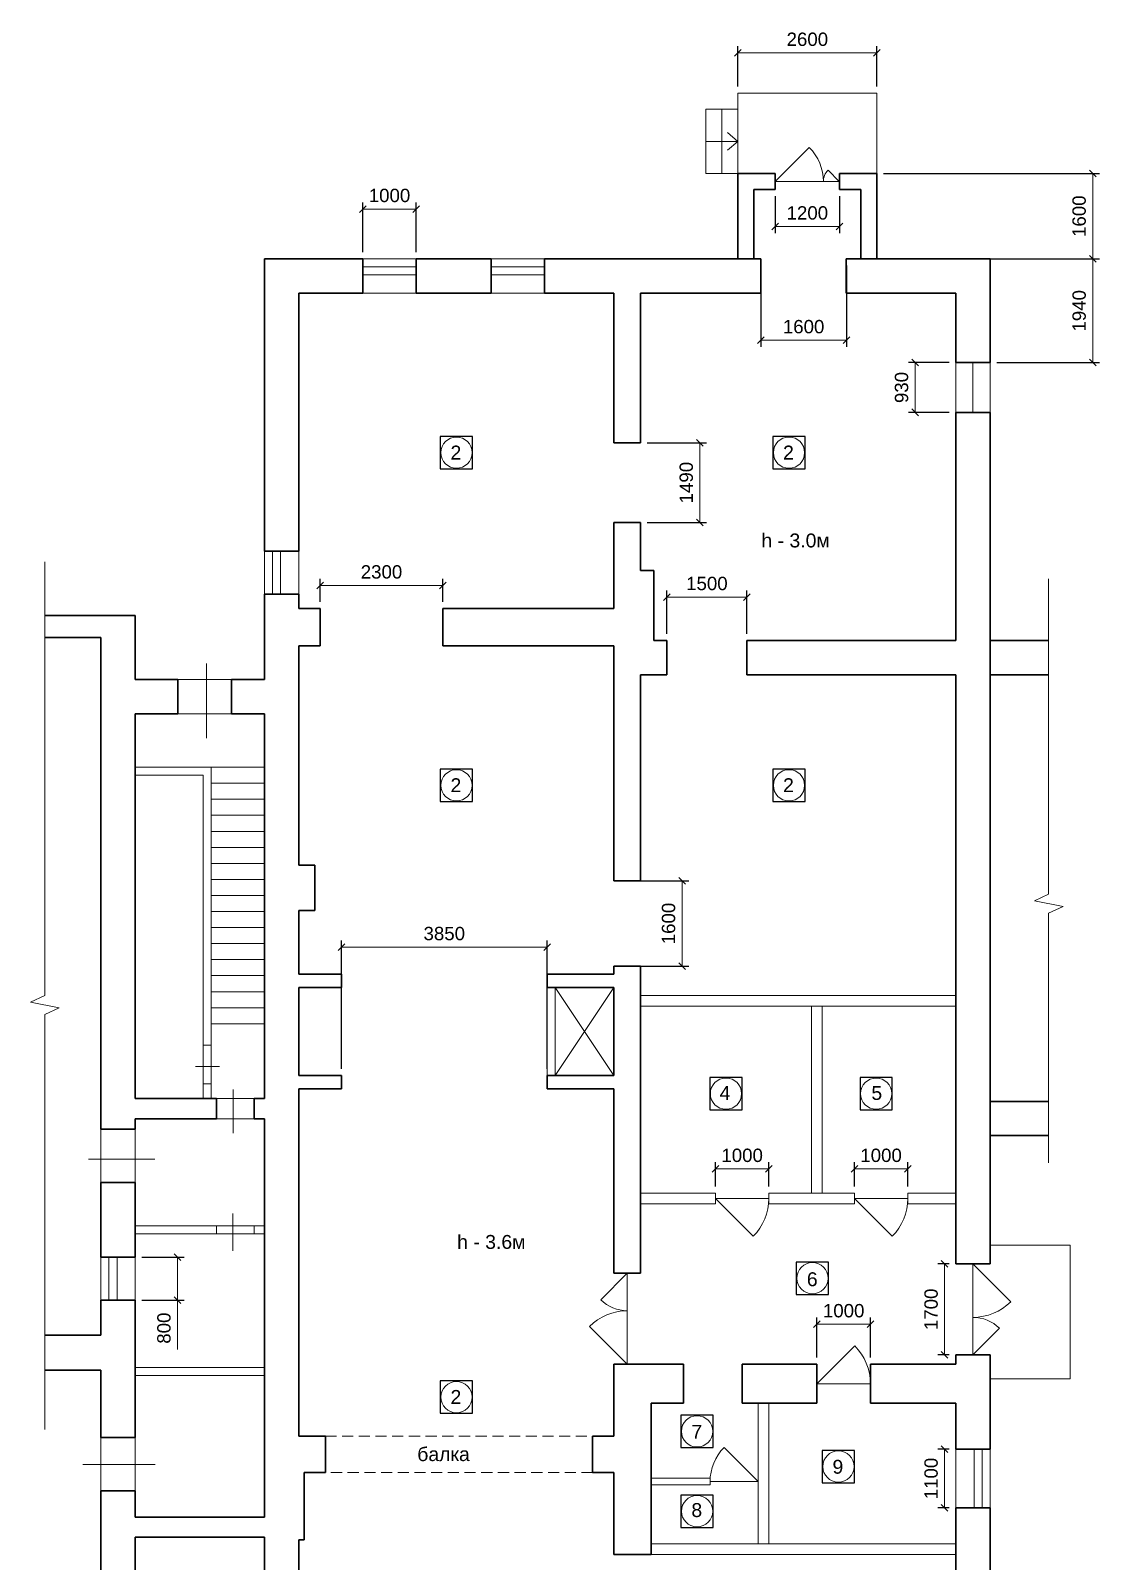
# Model space of a CAD drawing. Header units: metres. Extents: x 0 to 30.8, y 0 to 43.2.
# Drawn here: x 5.57 to 25.57, y 14.55 to 43.19 of the extents above; entities that cross this region are included whole.
import ezdxf
from ezdxf.enums import TextEntityAlignment as Align

# ---------------------------------------------------------------- set-up
doc = ezdxf.new("R2010")
doc.units = ezdxf.units.M
doc.header["$MEASUREMENT"] = 0
doc.linetypes.add('( Hidden )', pattern=[0.375, 0.25, -0.125])
doc.layers.get('DEFPOINTS').update_dxf_attribs({"lineweight": 0})
doc.layers.add('YOLO_TABLE', color=1, linetype='Continuous')
doc.styles.get("Standard").update_dxf_attribs({"font": 'txt.shx'})
doc.styles.add('Style-Arial', font='arial.ttf')
doc.dimstyles.get("Standard").update_dxf_attribs({"dimtxt": 0.18, "dimasz": 0.18, "dimexe": 0.18, "dimexo": 0.0625, "dimgap": 0.09, "dimtad": 0, "dimtih": 1, "dimtoh": 1, "dimdec": 4, "dimzin": 0, "dimdsep": 46, "dimtxsty": 'Standard', "dimcen": 0.09, "dimadec": 0, "dimazin": 0, "dimtfac": 1, "dimtdec": 4, "dimtofl": 0, "dimtmove": 0, "dimatfit": 3, "dimfxl": 1, "dimtolj": 1, "dimtzin": 0, "dimarcsym": 0})

# ---------------------------------------------------------------- blocks, each defined once
blk = doc.blocks.new('_Oblique')
at = {"color": 0, "linetype": 'ByBlock', "lineweight": -2}
blk.add_line((0.5, 0.5), (-0.5, -0.5), dxfattribs=at)
blk = doc.blocks.new('*D28')
at = {"color": 0, "linetype": 'Continuous', "lineweight": -2, "transparency": 16777216}
for p, q in [((11.784, 39.041), (11.784, 39.975)), ((12.784, 39.041), (12.784, 39.975))]:
    blk.add_line(p, q, dxfattribs=at)
at = {"color": 5, "linetype": 'Continuous', "lineweight": 0, "transparency": 16777216}
blk.add_line((11.784, 39.85), (12.784, 39.85), dxfattribs=at)
at = {"layer": 'DEFPOINTS', "color": 0, "linetype": 'Continuous', "lineweight": 0, "transparency": 16777216}
for p in [(12.784, 39.85), (11.784, 38.916), (12.784, 38.916)]:
    blk.add_point(p, dxfattribs=at)
at = {"color": 5, "linetype": 'Continuous', "lineweight": 0, "transparency": 16777216, "xscale": 0.125, "yscale": 0.125, "zscale": 0.125, "rotation": 180}
blk.add_blockref('_Oblique', (11.784, 39.85), dxfattribs=at)
at = {"color": 5, "linetype": 'Continuous', "lineweight": 0, "transparency": 16777216, "xscale": 0.125, "yscale": 0.125, "zscale": 0.125}
blk.add_blockref('_Oblique', (12.784, 39.85), dxfattribs=at)
at = {"color": 0, "linetype": 'Continuous', "lineweight": 0, "transparency": 16777216, "insert": (12.284, 40.103), "char_height": 0.25, "attachment_point": 5, "style": 'Style-Arial'}
blk.add_mtext('1000', dxfattribs=at)
blk = doc.blocks.new('TerminatorOpen')
at = {"color": 0, "linetype": 'ByBlock', "lineweight": -2}
for q in [(-1, 0.5), (-1, 0), (-1, -0.5)]:
    blk.add_line((0, 0), q, dxfattribs=at)
blk = doc.blocks.new('*D29')
at = {"color": 0, "linetype": 'Continuous', "lineweight": -2, "transparency": 16777216}
for p, q in [((21.529, 40.516), (25.57, 40.516)), ((21.529, 38.916), (25.57, 38.916))]:
    blk.add_line(p, q, dxfattribs=at)
at = {"color": 5, "linetype": 'Continuous', "lineweight": 0, "transparency": 16777216}
blk.add_line((25.445, 40.516), (25.445, 38.916), dxfattribs=at)
at = {"layer": 'DEFPOINTS', "color": 0, "linetype": 'Continuous', "lineweight": 0, "transparency": 16777216}
for p in [(21.404, 40.516), (21.404, 38.916), (25.445, 38.916)]:
    blk.add_point(p, dxfattribs=at)
at = {"color": 5, "linetype": 'Continuous', "lineweight": 0, "transparency": 16777216, "xscale": 0.125, "yscale": 0.125, "zscale": 0.125}
for p, rotation in [((25.445, 40.516), 90), ((25.445, 38.916), 270)]:
    blk.add_blockref('_Oblique', p, dxfattribs=dict(at, rotation=rotation))
at = {"color": 0, "linetype": 'Continuous', "lineweight": 0, "transparency": 16777216, "insert": (25.192, 39.716), "char_height": 0.25, "attachment_point": 5, "rotation": 90, "style": 'Style-Arial'}
blk.add_mtext('1600', dxfattribs=at)
blk = doc.blocks.new('*D30')
at = {"color": 0, "linetype": 'Continuous', "lineweight": -2, "transparency": 16777216}
for p, q in [((23.649, 38.916), (25.57, 38.916)), ((23.649, 36.976), (25.57, 36.976))]:
    blk.add_line(p, q, dxfattribs=at)
at = {"color": 5, "linetype": 'Continuous', "lineweight": 0, "transparency": 16777216}
blk.add_line((25.445, 38.916), (25.445, 36.976), dxfattribs=at)
at = {"layer": 'DEFPOINTS', "color": 0, "linetype": 'Continuous', "lineweight": 0, "transparency": 16777216}
for p in [(23.524, 38.916), (23.524, 36.976), (25.445, 36.976)]:
    blk.add_point(p, dxfattribs=at)
at = {"color": 5, "linetype": 'Continuous', "lineweight": 0, "transparency": 16777216, "xscale": 0.125, "yscale": 0.125, "zscale": 0.125}
for p, rotation in [((25.445, 38.916), 90), ((25.445, 36.976), 270)]:
    blk.add_blockref('_Oblique', p, dxfattribs=dict(at, rotation=rotation))
at = {"color": 0, "linetype": 'Continuous', "lineweight": 0, "transparency": 16777216, "insert": (25.192, 37.946), "char_height": 0.25, "attachment_point": 5, "rotation": 90, "style": 'Style-Arial'}
blk.add_mtext('1940', dxfattribs=at)
blk = doc.blocks.new('*D31')
at = {"color": 0, "linetype": 'Continuous', "lineweight": -2, "transparency": 16777216}
for p, q in [((17.474, 31.901), (17.474, 32.715)), ((18.974, 31.901), (18.974, 32.715))]:
    blk.add_line(p, q, dxfattribs=at)
at = {"color": 5, "linetype": 'Continuous', "lineweight": 0, "transparency": 16777216}
blk.add_line((18.974, 32.59), (17.474, 32.59), dxfattribs=at)
at = {"layer": 'DEFPOINTS', "color": 0, "linetype": 'Continuous', "lineweight": 0, "transparency": 16777216}
for p in [(17.474, 32.59), (17.474, 31.776), (18.974, 31.776)]:
    blk.add_point(p, dxfattribs=at)
at = {"color": 5, "linetype": 'Continuous', "lineweight": 0, "transparency": 16777216, "xscale": 0.125, "yscale": 0.125, "zscale": 0.125, "rotation": 180}
blk.add_blockref('_Oblique', (17.474, 32.59), dxfattribs=at)
at = {"color": 5, "linetype": 'Continuous', "lineweight": 0, "transparency": 16777216, "xscale": 0.125, "yscale": 0.125, "zscale": 0.125}
blk.add_blockref('_Oblique', (18.974, 32.59), dxfattribs=at)
at = {"color": 0, "linetype": 'Continuous', "lineweight": 0, "transparency": 16777216, "insert": (18.224, 32.842), "char_height": 0.25, "attachment_point": 5, "style": 'Style-Arial'}
blk.add_mtext('1500', dxfattribs=at)
blk = doc.blocks.new('*D32')
at = {"color": 0, "linetype": 'Continuous', "lineweight": -2, "transparency": 16777216}
for p, q in [((17.109, 35.476), (18.217, 35.476)), ((17.109, 33.986), (18.217, 33.986))]:
    blk.add_line(p, q, dxfattribs=at)
at = {"color": 5, "linetype": 'Continuous', "lineweight": 0, "transparency": 16777216}
blk.add_line((18.092, 35.476), (18.092, 33.986), dxfattribs=at)
at = {"layer": 'DEFPOINTS', "color": 0, "linetype": 'Continuous', "lineweight": 0, "transparency": 16777216}
for p in [(16.984, 35.476), (16.984, 33.986), (18.092, 33.986)]:
    blk.add_point(p, dxfattribs=at)
at = {"color": 5, "linetype": 'Continuous', "lineweight": 0, "transparency": 16777216, "xscale": 0.125, "yscale": 0.125, "zscale": 0.125}
for p, rotation in [((18.092, 35.476), 90), ((18.092, 33.986), 270)]:
    blk.add_blockref('_Oblique', p, dxfattribs=dict(at, rotation=rotation))
at = {"color": 0, "linetype": 'Continuous', "lineweight": 0, "transparency": 16777216, "insert": (17.839, 34.731), "char_height": 0.25, "attachment_point": 5, "rotation": 90, "style": 'Style-Arial'}
blk.add_mtext('1490', dxfattribs=at)
blk = doc.blocks.new('*D33')
at = {"color": 0, "linetype": 'Continuous', "lineweight": -2, "transparency": 16777216}
for p, q in [((10.984, 32.501), (10.984, 32.931)), ((13.284, 32.501), (13.284, 32.931))]:
    blk.add_line(p, q, dxfattribs=at)
at = {"color": 5, "linetype": 'Continuous', "lineweight": 0, "transparency": 16777216}
blk.add_line((10.984, 32.806), (13.284, 32.806), dxfattribs=at)
at = {"layer": 'DEFPOINTS', "color": 0, "linetype": 'Continuous', "lineweight": 0, "transparency": 16777216}
for p in [(13.284, 32.806), (10.984, 32.376), (13.284, 32.376)]:
    blk.add_point(p, dxfattribs=at)
at = {"color": 5, "linetype": 'Continuous', "lineweight": 0, "transparency": 16777216, "xscale": 0.125, "yscale": 0.125, "zscale": 0.125, "rotation": 180}
blk.add_blockref('_Oblique', (10.984, 32.806), dxfattribs=at)
at = {"color": 5, "linetype": 'Continuous', "lineweight": 0, "transparency": 16777216, "xscale": 0.125, "yscale": 0.125, "zscale": 0.125}
blk.add_blockref('_Oblique', (13.284, 32.806), dxfattribs=at)
at = {"color": 0, "linetype": 'Continuous', "lineweight": 0, "transparency": 16777216, "insert": (12.134, 33.059), "char_height": 0.25, "attachment_point": 5, "style": 'Style-Arial'}
blk.add_mtext('2300', dxfattribs=at)
blk = doc.blocks.new('*D34')
at = {"color": 0, "linetype": 'Continuous', "lineweight": -2, "transparency": 16777216}
for p, q in [((11.384, 23.761), (11.384, 26.164)), ((15.234, 23.761), (15.234, 26.164))]:
    blk.add_line(p, q, dxfattribs=at)
at = {"color": 5, "linetype": 'Continuous', "lineweight": 0, "transparency": 16777216}
blk.add_line((11.384, 26.039), (15.234, 26.039), dxfattribs=at)
at = {"layer": 'DEFPOINTS', "color": 0, "linetype": 'Continuous', "lineweight": 0, "transparency": 16777216}
for p in [(15.234, 26.039), (11.384, 23.636), (15.234, 23.636)]:
    blk.add_point(p, dxfattribs=at)
at = {"color": 5, "linetype": 'Continuous', "lineweight": 0, "transparency": 16777216, "xscale": 0.125, "yscale": 0.125, "zscale": 0.125, "rotation": 180}
blk.add_blockref('_Oblique', (11.384, 26.039), dxfattribs=at)
at = {"color": 5, "linetype": 'Continuous', "lineweight": 0, "transparency": 16777216, "xscale": 0.125, "yscale": 0.125, "zscale": 0.125}
blk.add_blockref('_Oblique', (15.234, 26.039), dxfattribs=at)
at = {"color": 0, "linetype": 'Continuous', "lineweight": 0, "transparency": 16777216, "insert": (13.309, 26.292), "char_height": 0.25, "attachment_point": 5, "style": 'Style-Arial'}
blk.add_mtext('3850', dxfattribs=at)
blk = doc.blocks.new('*D35')
at = {"color": 0, "linetype": 'Continuous', "lineweight": -2, "transparency": 16777216}
for p, q in [((16.609, 27.281), (17.884, 27.281)), ((16.609, 25.681), (17.884, 25.681))]:
    blk.add_line(p, q, dxfattribs=at)
at = {"color": 5, "linetype": 'Continuous', "lineweight": 0, "transparency": 16777216}
blk.add_line((17.759, 25.681), (17.759, 27.281), dxfattribs=at)
at = {"layer": 'DEFPOINTS', "color": 0, "linetype": 'Continuous', "lineweight": 0, "transparency": 16777216}
for p in [(16.484, 27.281), (17.759, 27.281), (16.484, 25.681)]:
    blk.add_point(p, dxfattribs=at)
at = {"color": 5, "linetype": 'Continuous', "lineweight": 0, "transparency": 16777216, "xscale": 0.125, "yscale": 0.125, "zscale": 0.125}
for p, rotation in [((17.759, 27.281), 90), ((17.759, 25.681), 270)]:
    blk.add_blockref('_Oblique', p, dxfattribs=dict(at, rotation=rotation))
at = {"color": 0, "linetype": 'Continuous', "lineweight": 0, "transparency": 16777216, "insert": (17.507, 26.481), "char_height": 0.25, "attachment_point": 5, "rotation": 90, "style": 'Style-Arial'}
blk.add_mtext('1600', dxfattribs=at)
blk = doc.blocks.new('*D36')
at = {"color": 0, "linetype": 'Continuous', "lineweight": -2, "transparency": 16777216}
for p, q in [((18.384, 21.561), (18.384, 22.014)), ((19.384, 21.561), (19.384, 22.014))]:
    blk.add_line(p, q, dxfattribs=at)
at = {"color": 5, "linetype": 'Continuous', "lineweight": 0, "transparency": 16777216}
blk.add_line((18.384, 21.889), (19.384, 21.889), dxfattribs=at)
at = {"layer": 'DEFPOINTS', "color": 0, "linetype": 'Continuous', "lineweight": 0, "transparency": 16777216}
for p in [(19.384, 21.889), (18.384, 21.436), (19.384, 21.436)]:
    blk.add_point(p, dxfattribs=at)
at = {"color": 5, "linetype": 'Continuous', "lineweight": 0, "transparency": 16777216, "xscale": 0.125, "yscale": 0.125, "zscale": 0.125, "rotation": 180}
blk.add_blockref('_Oblique', (18.384, 21.889), dxfattribs=at)
at = {"color": 5, "linetype": 'Continuous', "lineweight": 0, "transparency": 16777216, "xscale": 0.125, "yscale": 0.125, "zscale": 0.125}
blk.add_blockref('_Oblique', (19.384, 21.889), dxfattribs=at)
at = {"color": 0, "linetype": 'Continuous', "lineweight": 0, "transparency": 16777216, "insert": (18.884, 22.142), "char_height": 0.25, "attachment_point": 5, "style": 'Style-Arial'}
blk.add_mtext('1000', dxfattribs=at)
blk = doc.blocks.new('*D37')
at = {"color": 0, "linetype": 'Continuous', "lineweight": -2, "transparency": 16777216}
for p, q in [((20.984, 21.561), (20.984, 22.014)), ((21.984, 21.561), (21.984, 22.014))]:
    blk.add_line(p, q, dxfattribs=at)
at = {"color": 5, "linetype": 'Continuous', "lineweight": 0, "transparency": 16777216}
blk.add_line((20.984, 21.889), (21.984, 21.889), dxfattribs=at)
at = {"layer": 'DEFPOINTS', "color": 0, "linetype": 'Continuous', "lineweight": 0, "transparency": 16777216}
for p in [(21.984, 21.889), (20.984, 21.436), (21.984, 21.436)]:
    blk.add_point(p, dxfattribs=at)
at = {"color": 5, "linetype": 'Continuous', "lineweight": 0, "transparency": 16777216, "xscale": 0.125, "yscale": 0.125, "zscale": 0.125, "rotation": 180}
blk.add_blockref('_Oblique', (20.984, 21.889), dxfattribs=at)
at = {"color": 5, "linetype": 'Continuous', "lineweight": 0, "transparency": 16777216, "xscale": 0.125, "yscale": 0.125, "zscale": 0.125}
blk.add_blockref('_Oblique', (21.984, 21.889), dxfattribs=at)
at = {"color": 0, "linetype": 'Continuous', "lineweight": 0, "transparency": 16777216, "insert": (21.484, 22.142), "char_height": 0.25, "attachment_point": 5, "style": 'Style-Arial'}
blk.add_mtext('1000', dxfattribs=at)
blk = doc.blocks.new('*D38')
at = {"color": 0, "linetype": 'Continuous', "lineweight": -2, "transparency": 16777216}
for p, q in [((20.284, 18.361), (20.284, 19.108)), ((21.284, 18.361), (21.284, 19.108))]:
    blk.add_line(p, q, dxfattribs=at)
at = {"color": 5, "linetype": 'Continuous', "lineweight": 0, "transparency": 16777216}
blk.add_line((20.284, 18.983), (21.284, 18.983), dxfattribs=at)
at = {"layer": 'DEFPOINTS', "color": 0, "linetype": 'Continuous', "lineweight": 0, "transparency": 16777216}
for p in [(21.284, 18.983), (20.284, 18.236), (21.284, 18.236)]:
    blk.add_point(p, dxfattribs=at)
at = {"color": 5, "linetype": 'Continuous', "lineweight": 0, "transparency": 16777216, "xscale": 0.125, "yscale": 0.125, "zscale": 0.125, "rotation": 180}
blk.add_blockref('_Oblique', (20.284, 18.983), dxfattribs=at)
at = {"color": 5, "linetype": 'Continuous', "lineweight": 0, "transparency": 16777216, "xscale": 0.125, "yscale": 0.125, "zscale": 0.125}
blk.add_blockref('_Oblique', (21.284, 18.983), dxfattribs=at)
at = {"color": 0, "linetype": 'Continuous', "lineweight": 0, "transparency": 16777216, "insert": (20.784, 19.235), "char_height": 0.25, "attachment_point": 5, "style": 'Style-Arial'}
blk.add_mtext('1000', dxfattribs=at)
blk = doc.blocks.new('*D39')
at = {"color": 0, "linetype": 'Continuous', "lineweight": -2, "transparency": 16777216}
for p, q in [((22.759, 20.112), (22.548, 20.112)), ((22.759, 18.412), (22.548, 18.412))]:
    blk.add_line(p, q, dxfattribs=at)
at = {"color": 5, "linetype": 'Continuous', "lineweight": 0, "transparency": 16777216}
blk.add_line((22.673, 20.112), (22.673, 18.412), dxfattribs=at)
at = {"layer": 'DEFPOINTS', "color": 0, "linetype": 'Continuous', "lineweight": 0, "transparency": 16777216}
for p in [(22.884, 20.112), (22.673, 18.412), (22.884, 18.412)]:
    blk.add_point(p, dxfattribs=at)
at = {"color": 5, "linetype": 'Continuous', "lineweight": 0, "transparency": 16777216, "xscale": 0.125, "yscale": 0.125, "zscale": 0.125}
for p, rotation in [((22.673, 20.112), 90), ((22.673, 18.412), 270)]:
    blk.add_blockref('_Oblique', p, dxfattribs=dict(at, rotation=rotation))
at = {"color": 0, "linetype": 'Continuous', "lineweight": 0, "transparency": 16777216, "insert": (22.421, 19.262), "char_height": 0.25, "attachment_point": 5, "rotation": 90, "style": 'Style-Arial'}
blk.add_mtext('1700', dxfattribs=at)
blk = doc.blocks.new('*D40')
at = {"color": 0, "linetype": 'Continuous', "lineweight": -2, "transparency": 16777216}
for p, q in [((22.759, 16.646), (22.548, 16.646)), ((22.759, 15.546), (22.548, 15.546))]:
    blk.add_line(p, q, dxfattribs=at)
at = {"color": 5, "linetype": 'Continuous', "lineweight": 0, "transparency": 16777216}
blk.add_line((22.673, 16.646), (22.673, 15.546), dxfattribs=at)
at = {"layer": 'DEFPOINTS', "color": 0, "linetype": 'Continuous', "lineweight": 0, "transparency": 16777216}
for p in [(22.884, 16.646), (22.673, 15.546), (22.884, 15.546)]:
    blk.add_point(p, dxfattribs=at)
at = {"color": 5, "linetype": 'Continuous', "lineweight": 0, "transparency": 16777216, "xscale": 0.125, "yscale": 0.125, "zscale": 0.125}
for p, rotation in [((22.673, 16.646), 90), ((22.673, 15.546), 270)]:
    blk.add_blockref('_Oblique', p, dxfattribs=dict(at, rotation=rotation))
at = {"color": 0, "linetype": 'Continuous', "lineweight": 0, "transparency": 16777216, "insert": (22.421, 16.096), "char_height": 0.25, "attachment_point": 5, "rotation": 90, "style": 'Style-Arial'}
blk.add_mtext('1100', dxfattribs=at)
blk = doc.blocks.new('*D44')
at = {"color": 0, "linetype": 'Continuous', "lineweight": -2, "transparency": 16777216}
for p, q in [((7.649, 20.236), (8.44, 20.236)), ((7.649, 19.436), (8.44, 19.436))]:
    blk.add_line(p, q, dxfattribs=at)
at = {"color": 5, "linetype": 'Continuous', "lineweight": 0, "transparency": 16777216}
for p, q in [((8.315, 20.236), (8.315, 19.436)), ((8.315, 19.436), (8.315, 18.509))]:
    blk.add_line(p, q, dxfattribs=at)
at = {"layer": 'DEFPOINTS', "color": 0, "linetype": 'Continuous', "lineweight": 0, "transparency": 16777216}
for p in [(7.524, 20.236), (7.524, 19.436), (8.315, 19.436)]:
    blk.add_point(p, dxfattribs=at)
at = {"color": 5, "linetype": 'Continuous', "lineweight": 0, "transparency": 16777216, "xscale": 0.125, "yscale": 0.125, "zscale": 0.125}
for p, rotation in [((8.315, 20.236), 90), ((8.315, 19.436), 270)]:
    blk.add_blockref('_Oblique', p, dxfattribs=dict(at, rotation=rotation))
at = {"color": 0, "linetype": 'Continuous', "lineweight": 0, "transparency": 16777216, "insert": (8.063, 18.91), "char_height": 0.25, "attachment_point": 5, "rotation": 90, "style": 'Style-Arial'}
blk.add_mtext('800', dxfattribs=at)
blk = doc.blocks.new('*D45')
at = {"color": 0, "linetype": 'Continuous', "lineweight": -2, "transparency": 16777216}
for p, q in [((22.759, 36.976), (21.996, 36.976)), ((22.759, 36.046), (21.996, 36.046))]:
    blk.add_line(p, q, dxfattribs=at)
at = {"color": 5, "linetype": 'Continuous', "lineweight": 0, "transparency": 16777216}
blk.add_line((22.121, 36.976), (22.121, 36.046), dxfattribs=at)
at = {"layer": 'DEFPOINTS', "color": 0, "linetype": 'Continuous', "lineweight": 0, "transparency": 16777216}
for p in [(22.884, 36.976), (22.121, 36.046), (22.884, 36.046)]:
    blk.add_point(p, dxfattribs=at)
at = {"color": 5, "linetype": 'Continuous', "lineweight": 0, "transparency": 16777216, "xscale": 0.125, "yscale": 0.125, "zscale": 0.125}
for p, rotation in [((22.121, 36.976), 90), ((22.121, 36.046), 270)]:
    blk.add_blockref('_Oblique', p, dxfattribs=dict(at, rotation=rotation))
at = {"color": 0, "linetype": 'Continuous', "lineweight": 0, "transparency": 16777216, "insert": (21.868, 36.511), "char_height": 0.25, "attachment_point": 5, "rotation": 90, "style": 'Style-Arial'}
blk.add_mtext('930', dxfattribs=at)
blk = doc.blocks.new('*D46')
at = {"color": 0, "linetype": 'Continuous', "lineweight": -2, "transparency": 16777216}
for p, q in [((19.234, 38.791), (19.234, 37.27)), ((20.834, 38.791), (20.834, 37.27))]:
    blk.add_line(p, q, dxfattribs=at)
at = {"color": 5, "linetype": 'Continuous', "lineweight": 0, "transparency": 16777216}
blk.add_line((19.234, 37.395), (20.834, 37.395), dxfattribs=at)
at = {"layer": 'DEFPOINTS', "color": 0, "linetype": 'Continuous', "lineweight": 0, "transparency": 16777216}
for p in [(19.234, 38.916), (20.834, 38.916), (20.834, 37.395)]:
    blk.add_point(p, dxfattribs=at)
at = {"color": 5, "linetype": 'Continuous', "lineweight": 0, "transparency": 16777216, "xscale": 0.125, "yscale": 0.125, "zscale": 0.125, "rotation": 180}
blk.add_blockref('_Oblique', (19.234, 37.395), dxfattribs=at)
at = {"color": 5, "linetype": 'Continuous', "lineweight": 0, "transparency": 16777216, "xscale": 0.125, "yscale": 0.125, "zscale": 0.125}
blk.add_blockref('_Oblique', (20.834, 37.395), dxfattribs=at)
at = {"color": 0, "linetype": 'Continuous', "lineweight": 0, "transparency": 16777216, "insert": (20.034, 37.648), "char_height": 0.25, "attachment_point": 5, "style": 'Style-Arial'}
blk.add_mtext('1600', dxfattribs=at)
blk = doc.blocks.new('*D47')
at = {"color": 0, "linetype": 'Continuous', "lineweight": -2, "transparency": 16777216}
for p, q in [((19.504, 40.091), (19.504, 39.399)), ((20.704, 40.091), (20.704, 39.399))]:
    blk.add_line(p, q, dxfattribs=at)
at = {"color": 5, "linetype": 'Continuous', "lineweight": 0, "transparency": 16777216}
blk.add_line((19.504, 39.524), (20.704, 39.524), dxfattribs=at)
at = {"layer": 'DEFPOINTS', "color": 0, "linetype": 'Continuous', "lineweight": 0, "transparency": 16777216}
for p in [(19.504, 40.216), (20.704, 40.216), (20.704, 39.524)]:
    blk.add_point(p, dxfattribs=at)
at = {"color": 5, "linetype": 'Continuous', "lineweight": 0, "transparency": 16777216, "xscale": 0.125, "yscale": 0.125, "zscale": 0.125, "rotation": 180}
blk.add_blockref('_Oblique', (19.504, 39.524), dxfattribs=at)
at = {"color": 5, "linetype": 'Continuous', "lineweight": 0, "transparency": 16777216, "xscale": 0.125, "yscale": 0.125, "zscale": 0.125}
blk.add_blockref('_Oblique', (20.704, 39.524), dxfattribs=at)
at = {"color": 0, "linetype": 'Continuous', "lineweight": 0, "transparency": 16777216, "insert": (20.104, 39.776), "char_height": 0.25, "attachment_point": 5, "style": 'Style-Arial'}
blk.add_mtext('1200', dxfattribs=at)
blk = doc.blocks.new('*D48')
at = {"color": 0, "linetype": 'Continuous', "lineweight": -2, "transparency": 16777216}
for p, q in [((18.804, 42.141), (18.804, 42.897)), ((21.404, 42.141), (21.404, 42.897))]:
    blk.add_line(p, q, dxfattribs=at)
at = {"color": 5, "linetype": 'Continuous', "lineweight": 0, "transparency": 16777216}
blk.add_line((18.804, 42.772), (21.404, 42.772), dxfattribs=at)
at = {"layer": 'DEFPOINTS', "color": 0, "linetype": 'Continuous', "lineweight": 0, "transparency": 16777216}
for p in [(21.404, 42.772), (18.804, 42.016), (21.404, 42.016)]:
    blk.add_point(p, dxfattribs=at)
at = {"color": 5, "linetype": 'Continuous', "lineweight": 0, "transparency": 16777216, "xscale": 0.125, "yscale": 0.125, "zscale": 0.125, "rotation": 180}
blk.add_blockref('_Oblique', (18.804, 42.772), dxfattribs=at)
at = {"color": 5, "linetype": 'Continuous', "lineweight": 0, "transparency": 16777216, "xscale": 0.125, "yscale": 0.125, "zscale": 0.125}
blk.add_blockref('_Oblique', (21.404, 42.772), dxfattribs=at)
at = {"color": 0, "linetype": 'Continuous', "lineweight": 0, "transparency": 16777216, "insert": (20.104, 43.025), "char_height": 0.25, "attachment_point": 5, "style": 'Style-Arial'}
blk.add_mtext('2600', dxfattribs=at)

msp = doc.modelspace()

# ---------------------------------------------------------------- linework, layer by layer
at = {"color": 7, "linetype": 'Continuous', "lineweight": 0}
for p, q in [((18.80369856, 40.51592937), (18.80369856, 42.01592937)), ((18.80369856, 42.01592937), (21.40369856, 42.01592937)), ((21.40369856, 40.51592937), (21.40369856, 42.01592937)), ((18.20369856, 40.51592937), (18.20369856, 41.71592937)), ((18.80369856, 41.71592937), (18.20369856, 41.71592937)), ((18.50369856, 40.51592937), (18.50369856, 41.71592937)), ((18.80369856, 41.11592937), (18.60701046, 41.27965409)), ((18.20369856, 41.11592937), (18.80369856, 41.11592937)), ((18.80369856, 41.11592937), (18.60701046, 40.95220465)), ((19.50369856, 40.36592937), (20.14009466, 41.00232548)), ((18.80369856, 40.51592937), (18.20369856, 40.51592937)), ((20.49122141, 40.57722822), (20.70252025, 40.36592937)), ((19.50369856, 40.36592937), (20.70252025, 40.36592937)), ((11.78369856, 38.76592937), (12.78369856, 38.76592937)), ((14.18369856, 38.76592937), (15.18369856, 38.76592937)), ((11.78369856, 38.61592937), (12.78369856, 38.61592937)), ((14.18369856, 38.61592937), (15.18369856, 38.61592937)), ((23.52369856, 36.97592937), (23.52369856, 36.04592937)), ((5.83039073, 33.24825208), (5.83039073, 25.13172052)), ((10.09369856, 33.44592937), (10.09369856, 32.64592937)), ((10.24369856, 33.44592937), (10.24369856, 32.64592937)), ((24.620165, 27.02778766), (24.620165, 32.92762425)), ((8.85717459, 31.34777963), (8.85717459, 29.94626715)), ((8.32369856, 31.04592937), (9.32369856, 31.04592937)), ((9.32369856, 30.40592937), (8.32369856, 30.40592937)), ((8.94369856, 29.40592937), (9.94369856, 29.40592937)), ((8.94369856, 29.10592937), (9.94369856, 29.10592937)), ((8.94369856, 28.80592937), (9.94369856, 28.80592937)), ((8.94369856, 28.50592937), (9.94369856, 28.50592937)), ((8.94369856, 28.20592937), (9.94369856, 28.20592937)), ((8.94369856, 27.90592937), (9.94369856, 27.90592937)), ((8.94369856, 27.60592937), (9.94369856, 27.60592937)), ((8.94369856, 27.30592937), (9.94369856, 27.30592937)), ((8.94369856, 27.00592937), (9.94369856, 27.00592937)), ((8.94369856, 26.70592937), (9.94369856, 26.70592937)), ((24.620165, 26.67473953), (24.620165, 22.00164028)), ((8.94369856, 26.40592937), (9.94369856, 26.40592937)), ((8.94369856, 26.10592937), (9.94369856, 26.10592937)), ((8.94369856, 25.80592937), (9.94369856, 25.80592937)), ((8.94369856, 25.50592937), (9.94369856, 25.50592937)), ((8.94369856, 25.20592937), (9.94369856, 25.20592937)), ((15.38369856, 25.28592937), (16.48369856, 23.63592937)), ((16.48369856, 25.28592937), (15.38369856, 23.63592937)), ((5.83039073, 24.7786724), (5.83039073, 17.01518896)), ((8.94369856, 24.90592937), (9.94369856, 24.90592937)), ((8.94369856, 24.60592937), (9.94369856, 24.60592937)), ((8.79369856, 24.20592937), (8.79369856, 23.48149523)), ((8.94369856, 24.20592937), (8.94369856, 23.3437123)), ((8.65172788, 23.80272101), (9.1030684, 23.80272101)), ((9.04810818, 23.20592937), (9.74810818, 23.20592937)), ((9.35831409, 23.37800958), (9.35831409, 22.55661033)), ((6.88369856, 22.63592937), (6.88369856, 21.63592937)), ((7.52369856, 22.63592937), (7.52369856, 21.63592937)), ((9.74810818, 22.82592937), (9.04810818, 22.82592937)), ((6.65219429, 22.07275483), (7.89081629, 22.07275483)), ((18.38369856, 21.33592937), (19.38369856, 21.33592937)), ((18.38369856, 21.33592937), (19.09080534, 20.62882259)), ((20.98369856, 21.33592937), (21.69080534, 20.62882259)), ((20.98369856, 21.33592937), (21.98369856, 21.33592937)), ((9.35201749, 21.05613575), (9.35201749, 20.35613575)), ((9.04810818, 20.82592937), (9.74810818, 20.82592937)), ((9.74810818, 20.67592937), (9.04810818, 20.67592937)), ((23.52369856, 20.46419287), (25.02369856, 20.46419287)), ((25.02369856, 20.46419287), (25.02369856, 17.96419287)), ((7.03369856, 20.23592937), (7.03369856, 19.43592937)), ((7.18369856, 20.23592937), (7.18369856, 19.43592937)), ((23.20369856, 20.11188917), (23.20369856, 18.41188917)), ((23.20369856, 20.11188917), (23.91080534, 19.40478239)), ((16.23872381, 19.44095463), (16.73369856, 19.93592937)), ((16.73369856, 18.23592937), (16.73369856, 19.93592937)), ((16.73369856, 18.23592937), (16.02659178, 18.94303615)), ((23.6986733, 18.90686392), (23.20369856, 18.41188917)), ((20.28369856, 17.87092937), (20.99080534, 18.57803615)), ((20.28369856, 17.87092937), (21.28369856, 17.87092937)), ((23.52369856, 17.96419287), (25.02369856, 17.96419287)), ((6.88369856, 16.86592937), (6.88369856, 15.86592937)), ((7.52369856, 16.86592937), (7.52369856, 15.86592937)), ((19.18369856, 16.04092937), (18.54730245, 16.67732548)), ((23.22369856, 15.54592937), (23.22369856, 16.64592937)), ((23.37369856, 15.54592937), (23.37369856, 16.64592937)), ((6.54273213, 16.35740373), (7.8967537, 16.35740373)), ((18.28369856, 16.04092937), (19.18369856, 16.04092937))]:
    msp.add_line(p, q, dxfattribs=at)
at = {"color": 7, "linetype": 'Continuous', "lineweight": 30}
for p, q in [((18.80369856, 38.91592937), (18.80369856, 40.51592937)), ((19.50369856, 40.51592937), (18.80369856, 40.51592937)), ((19.50369856, 40.21592937), (19.50369856, 40.51592937)), ((21.40369856, 40.51592937), (20.70369856, 40.51592937)), ((20.70369856, 40.21592937), (20.70369856, 40.51592937)), ((21.40369856, 38.91592937), (21.40369856, 40.51592937)), ((19.10369856, 38.91592937), (19.10369856, 40.21592937)), ((19.50369856, 40.21592937), (19.10369856, 40.21592937)), ((21.10369856, 40.21592937), (20.70369856, 40.21592937)), ((21.10369856, 38.91592937), (21.10369856, 40.21592937)), ((9.94369856, 38.91592937), (9.94369856, 33.44592937)), ((11.78369856, 38.91592937), (9.94369856, 38.91592937)), ((11.78369856, 38.91592937), (11.78369856, 38.27592937)), ((12.78369856, 38.91592937), (12.78369856, 38.27592937)), ((14.18369856, 38.91592937), (12.78369856, 38.91592937)), ((14.18369856, 38.91592937), (14.18369856, 38.27592937)), ((15.18369856, 38.91592937), (15.18369856, 38.27592937)), ((19.23369856, 38.91592937), (15.18369856, 38.91592937)), ((19.23369856, 38.91592937), (19.23369856, 38.27592937)), ((23.52369856, 38.91592937), (20.83369856, 38.91592937)), ((20.83369856, 38.91592937), (20.83369856, 38.27592937)), ((23.52369856, 38.91592937), (23.52369856, 36.97592937)), ((10.58369856, 38.27592937), (10.58369856, 33.44592937)), ((11.78369856, 38.27592937), (10.58369856, 38.27592937)), ((14.18369856, 38.27592937), (12.78369856, 38.27592937)), ((16.48369856, 38.27592937), (15.18369856, 38.27592937)), ((16.48369856, 38.27592937), (16.48369856, 35.47592937)), ((16.98369856, 38.27592937), (16.98369856, 35.47592937)), ((19.23369856, 38.27592937), (16.98369856, 38.27592937)), ((22.88369856, 38.27592937), (20.83369856, 38.27592937)), ((22.88369856, 38.27592937), (22.88369856, 36.97592937)), ((23.52369856, 36.97592937), (22.88369856, 36.97592937)), ((23.52369856, 36.04592937), (22.88369856, 36.04592937)), ((22.88369856, 36.04592937), (22.88369856, 31.77592937)), ((23.52369856, 36.04592937), (23.52369856, 20.11188917)), ((16.98369856, 35.47592937), (16.48369856, 35.47592937)), ((16.98369856, 33.98592937), (16.48369856, 33.98592937)), ((16.48369856, 33.98592937), (16.48369856, 32.37592937)), ((16.98369856, 33.98592937), (16.98369856, 33.08592937)), ((10.58369856, 33.44592937), (9.94369856, 33.44592937)), ((17.23369856, 33.08592937), (16.98369856, 33.08592937)), ((17.23369856, 33.08592937), (17.23369856, 31.77592937)), ((10.58369856, 32.64592937), (9.94369856, 32.64592937)), ((9.94369856, 32.64592937), (9.94369856, 31.04592937)), ((10.58369856, 32.64592937), (10.58369856, 32.37592937)), ((10.98369856, 32.37592937), (10.58369856, 32.37592937)), ((10.98369856, 32.37592937), (10.98369856, 31.67592937)), ((13.28369856, 32.37592937), (13.28369856, 31.67592937)), ((16.48369856, 32.37592937), (13.28369856, 32.37592937)), ((7.52369856, 32.24592937), (5.83039073, 32.24592937)), ((7.52369856, 32.24592937), (7.52369856, 31.04592937)), ((6.88369856, 31.83592937), (5.83039073, 31.83592937)), ((6.88369856, 31.83592937), (6.88369856, 22.63592937)), ((10.98369856, 31.67592937), (10.58369856, 31.67592937)), ((10.58369856, 31.67592937), (10.58369856, 27.57592937)), ((16.48369856, 31.67592937), (13.28369856, 31.67592937)), ((16.48369856, 31.67592937), (16.48369856, 27.28092937)), ((17.47369856, 31.77592937), (17.23369856, 31.77592937)), ((17.47369856, 31.77592937), (17.47369856, 31.13592937)), ((22.88369856, 31.77592937), (18.97369856, 31.77592937)), ((18.97369856, 31.77592937), (18.97369856, 31.13592937)), ((23.52369856, 31.77592937), (24.620165, 31.77592937)), ((8.32369856, 31.04592937), (7.52369856, 31.04592937)), ((8.32369856, 31.04592937), (8.32369856, 30.40592937)), ((9.94369856, 31.04592937), (9.32369856, 31.04592937)), ((9.32369856, 31.04592937), (9.32369856, 30.40592937)), ((16.98369856, 31.13592937), (16.98369856, 27.28092937)), ((17.47369856, 31.13592937), (16.98369856, 31.13592937)), ((22.88369856, 31.13592937), (18.97369856, 31.13592937)), ((22.88369856, 31.13592937), (22.88369856, 20.11188917)), ((23.52369856, 31.13592937), (24.620165, 31.13592937)), ((7.52369856, 30.40592937), (7.52369856, 23.20592937)), ((8.32369856, 30.40592937), (7.52369856, 30.40592937)), ((9.94369856, 30.40592937), (9.32369856, 30.40592937)), ((9.94369856, 30.40592937), (9.94369856, 23.20592937)), ((10.88369856, 27.57592937), (10.58369856, 27.57592937)), ((10.88369856, 27.57592937), (10.88369856, 26.72592937)), ((16.48369856, 27.28092937), (16.98369856, 27.28092937)), ((10.88369856, 26.72592937), (10.58369856, 26.72592937)), ((10.58369856, 26.72592937), (10.58369856, 25.53592937)), ((10.58369856, 25.53592937), (11.38369856, 25.53592937)), ((11.38369856, 25.28592937), (11.38369856, 25.53592937)), ((15.23369856, 25.28592937), (15.23369856, 25.53592937)), ((15.23369856, 25.53592937), (16.48369856, 25.53592937)), ((16.48369856, 25.68092937), (16.98369856, 25.68092937)), ((16.48369856, 25.68092937), (16.48369856, 25.53592937)), ((16.98369856, 25.68092937), (16.98369856, 19.93592937)), ((10.58369856, 25.28592937), (10.58369856, 23.63592937)), ((10.58369856, 25.28592937), (11.38369856, 25.28592937)), ((15.23369856, 25.28592937), (16.48369856, 25.28592937)), ((16.48369856, 25.28592937), (16.48369856, 23.63592937)), ((10.58369856, 23.63592937), (11.38369856, 23.63592937)), ((11.38369856, 23.63592937), (11.38369856, 23.38592937)), ((15.23369856, 23.63592937), (15.23369856, 23.38592937)), ((15.23369856, 23.63592937), (16.48369856, 23.63592937)), ((9.04810818, 23.20592937), (7.52369856, 23.20592937)), ((9.04810818, 23.20592937), (9.04810818, 22.82592937)), ((9.94369856, 23.20592937), (9.74810818, 23.20592937)), ((9.74810818, 23.20592937), (9.74810818, 22.82592937)), ((10.58369856, 23.38592937), (10.58369856, 16.88592937)), ((10.58369856, 23.38592937), (11.38369856, 23.38592937)), ((15.23369856, 23.38592937), (16.48369856, 23.38592937)), ((16.48369856, 23.38592937), (16.48369856, 19.93592937)), ((23.52369856, 23.15188917), (24.620165, 23.15188917)), ((7.52369856, 22.63592937), (6.88369856, 22.63592937)), ((7.52369856, 22.82592937), (7.52369856, 22.63592937)), ((9.04810818, 22.82592937), (7.52369856, 22.82592937)), ((9.94369856, 22.82592937), (9.74810818, 22.82592937)), ((9.94369856, 22.82592937), (9.94369856, 15.37592937)), ((23.52369856, 22.51188917), (24.620165, 22.51188917)), ((7.52369856, 21.63592937), (6.88369856, 21.63592937)), ((6.88369856, 21.63592937), (6.88369856, 20.23592937)), ((7.52369856, 21.63592937), (7.52369856, 20.23592937)), ((7.52369856, 20.23592937), (6.88369856, 20.23592937)), ((23.52369856, 20.11188917), (22.88369856, 20.11188917)), ((16.98369856, 19.93592937), (16.48369856, 19.93592937)), ((7.52369856, 19.43592937), (6.88369856, 19.43592937)), ((6.88369856, 19.43592937), (6.88369856, 18.77592937)), ((7.52369856, 19.43592937), (7.52369856, 16.86592937)), ((6.88369856, 18.77592937), (5.83039073, 18.77592937)), ((23.52369856, 18.41188917), (22.88369856, 18.41188917)), ((22.88369856, 18.41188917), (22.88369856, 18.23592937)), ((23.52369856, 18.41188917), (23.52369856, 16.64592937)), ((6.88369856, 18.12592937), (5.83039073, 18.12592937)), ((6.88369856, 18.12592937), (6.88369856, 16.86592937)), ((16.48369856, 18.23592937), (16.48369856, 16.88592937)), ((17.78369856, 18.23592937), (16.48369856, 18.23592937)), ((17.78369856, 18.23592937), (17.78369856, 17.50592937)), ((18.88369856, 18.23592937), (18.88369856, 17.50592937)), ((20.28369856, 18.23592937), (18.88369856, 18.23592937)), ((20.28369856, 18.23592937), (20.28369856, 17.50592937)), ((22.88369856, 18.23592937), (21.28369856, 18.23592937)), ((21.28369856, 18.23592937), (21.28369856, 17.50592937)), ((17.18369856, 17.50592937), (17.18369856, 14.67592937)), ((17.78369856, 17.50592937), (17.18369856, 17.50592937)), ((20.28369856, 17.50592937), (18.88369856, 17.50592937)), ((22.88369856, 17.50592937), (21.28369856, 17.50592937)), ((22.88369856, 17.50592937), (22.88369856, 16.64592937)), ((7.52369856, 16.86592937), (6.88369856, 16.86592937)), ((11.08369856, 16.88592937), (10.58369856, 16.88592937)), ((11.08369856, 16.88592937), (11.08369856, 16.20592937)), ((16.48369856, 16.88592937), (16.08369856, 16.88592937)), ((16.08369856, 16.88592937), (16.08369856, 16.20592937)), ((23.52369856, 16.64592937), (22.88369856, 16.64592937)), ((11.08369856, 16.20592937), (10.68369856, 16.20592937)), ((10.68369856, 16.20592937), (10.68369856, 14.94592937)), ((16.48369856, 16.20592937), (16.08369856, 16.20592937)), ((16.48369856, 16.20592937), (16.48369856, 14.67592937)), ((7.52369856, 15.86592937), (6.88369856, 15.86592937)), ((6.88369856, 15.86592937), (6.88369856, 11.94592937)), ((7.52369856, 15.86592937), (7.52369856, 15.37592937)), ((23.52369856, 15.54592937), (22.88369856, 15.54592937)), ((22.88369856, 15.54592937), (22.88369856, 10.30592937)), ((23.52369856, 15.54592937), (23.52369856, 9.66592937)), ((9.94369856, 15.37592937), (7.52369856, 15.37592937)), ((9.94369856, 14.99592937), (7.52369856, 14.99592937)), ((7.52369856, 14.99592937), (7.52369856, 11.94592937)), ((9.94369856, 14.99592937), (9.94369856, 14.30592937)), ((10.58369856, 14.94592937), (10.58369856, 14.30592937)), ((10.68369856, 14.94592937), (10.58369856, 14.94592937)), ((17.18369856, 14.67592937), (16.48369856, 14.67592937))]:
    msp.add_line(p, q, dxfattribs=at)
at = {"color": 7, "linetype": 'Continuous', "lineweight": 13}
for p, q in [((11.78369856, 38.91592937), (12.78369856, 38.91592937)), ((14.18369856, 38.91592937), (15.18369856, 38.91592937)), ((12.78369856, 38.27592937), (11.78369856, 38.27592937)), ((15.18369856, 38.27592937), (14.18369856, 38.27592937)), ((22.88369856, 36.04592937), (22.88369856, 36.97592937)), ((23.20369856, 36.04592937), (23.20369856, 36.97592937)), ((9.94369856, 33.44592937), (9.94369856, 32.64592937)), ((10.58369856, 33.44592937), (10.58369856, 32.64592937)), ((8.94369856, 29.40592937), (7.52369856, 29.40592937)), ((8.79369856, 29.25592937), (7.52369856, 29.25592937)), ((8.79369856, 29.25592937), (8.79369856, 24.20592937)), ((8.94369856, 29.40592937), (8.94369856, 24.20592937)), ((15.23369856, 25.28592937), (15.23369856, 23.63592937)), ((15.38369856, 25.28592937), (15.38369856, 23.63592937)), ((22.88369856, 25.13592937), (16.98369856, 25.13592937)), ((22.88369856, 24.93592937), (16.98369856, 24.93592937)), ((20.18369856, 24.93592937), (20.18369856, 21.43592937)), ((20.38369856, 24.93592937), (20.38369856, 21.43592937)), ((8.94369856, 24.20592937), (8.79369856, 24.20592937)), ((8.79369856, 23.48149523), (8.94369856, 23.48149523)), ((8.79369856, 23.48149523), (8.79369856, 23.20592937)), ((8.94369856, 23.48149523), (8.94369856, 23.20592937)), ((18.38369856, 21.43592937), (16.98369856, 21.43592937)), ((18.38369856, 21.23592937), (16.98369856, 21.23592937)), ((18.38369856, 21.43592937), (18.38369856, 21.23592937)), ((19.38369856, 21.43592937), (19.38369856, 21.23592937)), ((20.98369856, 21.43592937), (19.38369856, 21.43592937)), ((20.98369856, 21.23592937), (19.38369856, 21.23592937)), ((20.98369856, 21.43592937), (20.98369856, 21.23592937)), ((22.88369856, 21.43592937), (21.98369856, 21.43592937)), ((21.98369856, 21.43592937), (21.98369856, 21.23592937)), ((22.88369856, 21.23592937), (21.98369856, 21.23592937)), ((9.04810818, 20.82592937), (7.52369856, 20.82592937)), ((9.04810818, 20.67592937), (7.52369856, 20.67592937)), ((9.04810818, 20.82592937), (9.04810818, 20.67592937)), ((9.94369856, 20.82592937), (9.74810818, 20.82592937)), ((9.74810818, 20.82592937), (9.74810818, 20.67592937)), ((9.94369856, 20.67592937), (9.74810818, 20.67592937)), ((6.88369856, 20.23592937), (6.88369856, 19.43592937)), ((7.52369856, 20.23592937), (7.52369856, 19.43592937)), ((9.94369856, 18.17592937), (7.52369856, 18.17592937)), ((9.94369856, 18.02592937), (7.52369856, 18.02592937)), ((19.18369856, 17.50592937), (19.18369856, 14.87592937)), ((19.38369856, 17.50592937), (19.38369856, 14.87592937)), ((22.88369856, 16.64592937), (22.88369856, 15.54592937)), ((23.52369856, 15.54592937), (23.52369856, 16.64592937)), ((18.28369856, 16.10592937), (17.18369856, 16.10592937)), ((18.28369856, 16.10592937), (18.28369856, 15.97592937)), ((18.28369856, 15.97592937), (17.18369856, 15.97592937)), ((17.18369856, 14.87592937), (22.88369856, 14.87592937)), ((17.18369856, 14.67592937), (22.88369856, 14.67592937))]:
    msp.add_line(p, q, dxfattribs=at)
at = {"color": 7, "linetype": '( Hidden )', "lineweight": 0, "ltscale": 0.833333}
for p, q in [((11.08369856, 16.88592937), (16.08369856, 16.88592937)), ((16.08369856, 16.20592937), (11.08369856, 16.20592937))]:
    msp.add_line(p, q, dxfattribs=at)
at = {"color": 7, "linetype": 'Continuous', "lineweight": 0, "flags": 128}
for points in [[(24.620165, 27.02778766), (24.35639457, 26.9035579), (24.89314647, 26.80214023), (24.620165, 26.67473953)], [(5.83039073, 25.13172052), (5.5666203, 25.00749076), (6.1033722, 24.9060731), (5.83039073, 24.7786724)]]:
    msp.add_lwpolyline(points, dxfattribs=at)
at = {"color": 7, "linetype": 'Continuous', "lineweight": 13}
for centre in [(13.5368929, 35.29151685), (19.76102725, 35.29151685), (13.5368929, 29.0673825), (19.76102725, 29.0673825), (18.58104583, 23.29702916), (21.39242452, 23.29702916), (20.19971841, 19.84342072), (13.5368929, 17.62019835), (18.03996699, 16.97861089), (20.68501592, 16.32078071), (18.03996699, 15.48428061)]:
    msp.add_circle(centre, 0.29236897, dxfattribs=at)
at = {"color": 7, "linetype": 'Continuous', "lineweight": 0}
for centre, radius, start, end in [((19.50369856, 40.36592937), 0.9, 360, 45), ((20.70252025, 40.36592937), 0.29882169, 135, 180), ((18.38369856, 21.33592937), 1, 315, 0), ((20.98369856, 21.33592937), 1, 315, 0), ((16.73369856, 18.23592937), 1, 90, 135), ((16.73369856, 19.93592937), 0.7, 225, 270), ((23.20369856, 20.11188917), 1, 270, 315), ((23.20369856, 18.41188917), 0.7, 45, 90), ((20.28369856, 17.87092937), 1, 0, 45), ((19.18369856, 16.04092937), 0.9, 135, 180)]:
    msp.add_arc(centre, radius, start, end, dxfattribs=at)
at = {"layer": 'YOLO_TABLE'}
for points in [[(13.23474263, 34.98936659), (13.83904317, 34.98936659), (13.83904317, 35.59366712), (13.23474263, 35.59366712)], [(19.45887698, 34.98936659), (20.06317752, 34.98936659), (20.06317752, 35.59366712), (19.45887698, 35.59366712)], [(13.23474263, 28.76523224), (13.83904317, 28.76523224), (13.83904317, 29.36953277), (13.23474263, 29.36953277)], [(19.45887698, 28.76523224), (20.06317752, 28.76523224), (20.06317752, 29.36953277), (19.45887698, 29.36953277)], [(18.27889556, 22.99487889), (18.8831961, 22.99487889), (18.8831961, 23.59917943), (18.27889556, 23.59917943)], [(21.09027425, 22.99487889), (21.69457479, 22.99487889), (21.69457479, 23.59917943), (21.09027425, 23.59917943)], [(19.89756814, 19.54127045), (20.50186868, 19.54127045), (20.50186868, 20.14557099), (19.89756814, 20.14557099)], [(13.23474263, 17.31804808), (13.83904317, 17.31804808), (13.83904317, 17.92234862), (13.23474263, 17.92234862)], [(17.73781673, 16.67646062), (18.34211726, 16.67646062), (18.34211726, 17.28076116), (17.73781673, 17.28076116)], [(20.38286565, 16.01863045), (20.98716619, 16.01863045), (20.98716619, 16.62293098), (20.38286565, 16.62293098)], [(17.73781673, 15.18213034), (18.34211726, 15.18213034), (18.34211726, 15.78643088), (17.73781673, 15.78643088)]]:
    msp.add_lwpolyline(points, close=True, dxfattribs=at)

# ---------------------------------------------------------------- texts
at = {"color": 7, "linetype": 'Continuous', "lineweight": 0, "style": 'Style-Arial'}
for s, p in [('2', (13.52646033, 35.29344053)), ('2', (19.75059468, 35.29344053)), ('h - 3.0м', (19.88388903, 33.6483076)), ('2', (13.52646033, 29.06930618)), ('2', (19.75059468, 29.06930618)), ('4', (18.56230978, 23.31084936)), ('5', (21.4036716, 23.31084936)), ('h - 3.6м', (14.18902795, 20.52326425)), ('6', (20.19577575, 19.82526306)), ('2', (13.52646033, 17.62212203)), ('7', (18.03488336, 16.96946287)), ('балка', (13.29449837, 16.55263855)), ('9', (20.67607363, 16.31569337)), ('8', (18.03508153, 15.50558769))]:
    msp.add_text(s, height=0.26, dxfattribs=at).set_placement(p, align=Align.MIDDLE_CENTER)

# ---------------------------------------------------------------- dimensions: what is measured, and where the dimension line sits
at = {"color": 7, "linetype": 'Continuous', "lineweight": 0}
for base, p1, p2, picture, middle in [((21.40369856, 42.77189668), (18.80369856, 42.01592937), (21.40369856, 42.01592937), '*D48', (20.10369856, 43.02453992)), ((12.78369856, 39.85040755), (11.78369856, 38.91592937), (12.78369856, 38.91592937), '*D28', (12.28369856, 40.1030508)), ((20.70369856, 39.52362671), (19.50369856, 40.21592937), (20.70369856, 40.21592937), '*D47', (20.10369856, 39.77626996)), ((20.83369856, 37.39538414), (19.23369856, 38.91592937), (20.83369856, 38.91592937), '*D46', (20.03369856, 37.64802738)), ((13.28369856, 32.80626396), (10.98369856, 32.37592937), (13.28369856, 32.37592937), '*D33', (12.13369856, 33.05899247)), ((17.47369856, 32.58971402), (18.97369856, 31.77592937), (17.47369856, 31.77592937), '*D31', (18.22369856, 32.84235726)), ((15.23369856, 26.0389648), (11.38369856, 23.63592937), (15.23369856, 23.63592937), '*D34', (13.30869856, 26.29169331)), ((19.38369856, 21.88939209), (18.38369856, 21.43592937), (19.38369856, 21.43592937), '*D36', (18.88369856, 22.14203534)), ((21.98369856, 21.88939209), (20.98369856, 21.43592937), (21.98369856, 21.43592937), '*D37', (21.48369856, 22.14203534)), ((21.28369856, 18.98268748), (20.28369856, 18.23592937), (21.28369856, 18.23592937), '*D38', (20.78369856, 19.23533073))]:
    dim = msp.add_linear_dim(base=base, p1=p1, p2=p2, dimstyle='Standard', override={"dimtxt": 0.25, "dimasz": 0.125, "dimexe": 0.125, "dimexo": 0.125, "dimgap": 0.125, "dimtad": 1, "dimtih": 0, "dimtoh": 0, "dimlfac": 1000, "dimzin": 11, "dimtxsty": 'Style-Arial', "dimblk": 'Oblique', "dimclrd": 5, "dimadec": 4, "dimazin": 3, "dimldrblk": 'TerminatorOpen', "dimtolj": 0, "dimtzin": 11, "dimlwd": 0}, dxfattribs=at)
    dim.commit()
    dim.dimension.update_dxf_attribs({"geometry": picture, "text_midpoint": middle})
for base, p1, p2, picture, middle in [((25.44506557, 38.91592937), (21.40369856, 40.51592937), (21.40369856, 38.91592937), '*D29', (25.19242233, 39.71592937)), ((25.44506557, 36.97592937), (23.52369856, 38.91592937), (23.52369856, 36.97592937), '*D30', (25.19242233, 37.94592937)), ((22.12091004, 36.04592937), (22.88369856, 36.97592937), (22.88369856, 36.04592937), '*D45', (21.86818152, 36.51092937)), ((18.09187301, 33.98592937), (16.98369856, 35.47592937), (16.98369856, 33.98592937), '*D32', (17.83922976, 34.73092937)), ((17.75926289, 27.28092937), (16.48369856, 25.68092937), (16.48369856, 27.28092937), '*D35', (17.50661965, 26.48092937)), ((8.31522758, 19.43592937), (7.52369856, 20.23592937), (7.52369856, 19.43592937), '*D44', (8.06258433, 18.9100085)), ((22.67314608, 18.41188917), (22.88369856, 20.11188917), (22.88369856, 18.41188917), '*D39', (22.42050283, 19.26188917)), ((22.67314608, 15.54592937), (22.88369856, 16.64592937), (22.88369856, 15.54592937), '*D40', (22.42050283, 16.09592937))]:
    dim = msp.add_linear_dim(base=base, p1=p1, p2=p2, angle=90, dimstyle='Standard', override={"dimtxt": 0.25, "dimasz": 0.125, "dimexe": 0.125, "dimexo": 0.125, "dimgap": 0.125, "dimtad": 1, "dimtih": 0, "dimtoh": 0, "dimlfac": 1000, "dimzin": 11, "dimtxsty": 'Style-Arial', "dimblk": 'Oblique', "dimclrd": 5, "dimadec": 4, "dimazin": 3, "dimldrblk": 'TerminatorOpen', "dimtolj": 0, "dimtzin": 11, "dimlwd": 0}, dxfattribs=at)
    dim.commit()
    dim.dimension.update_dxf_attribs({"geometry": picture, "text_midpoint": middle})

doc.saveas('drawing.dxf')
